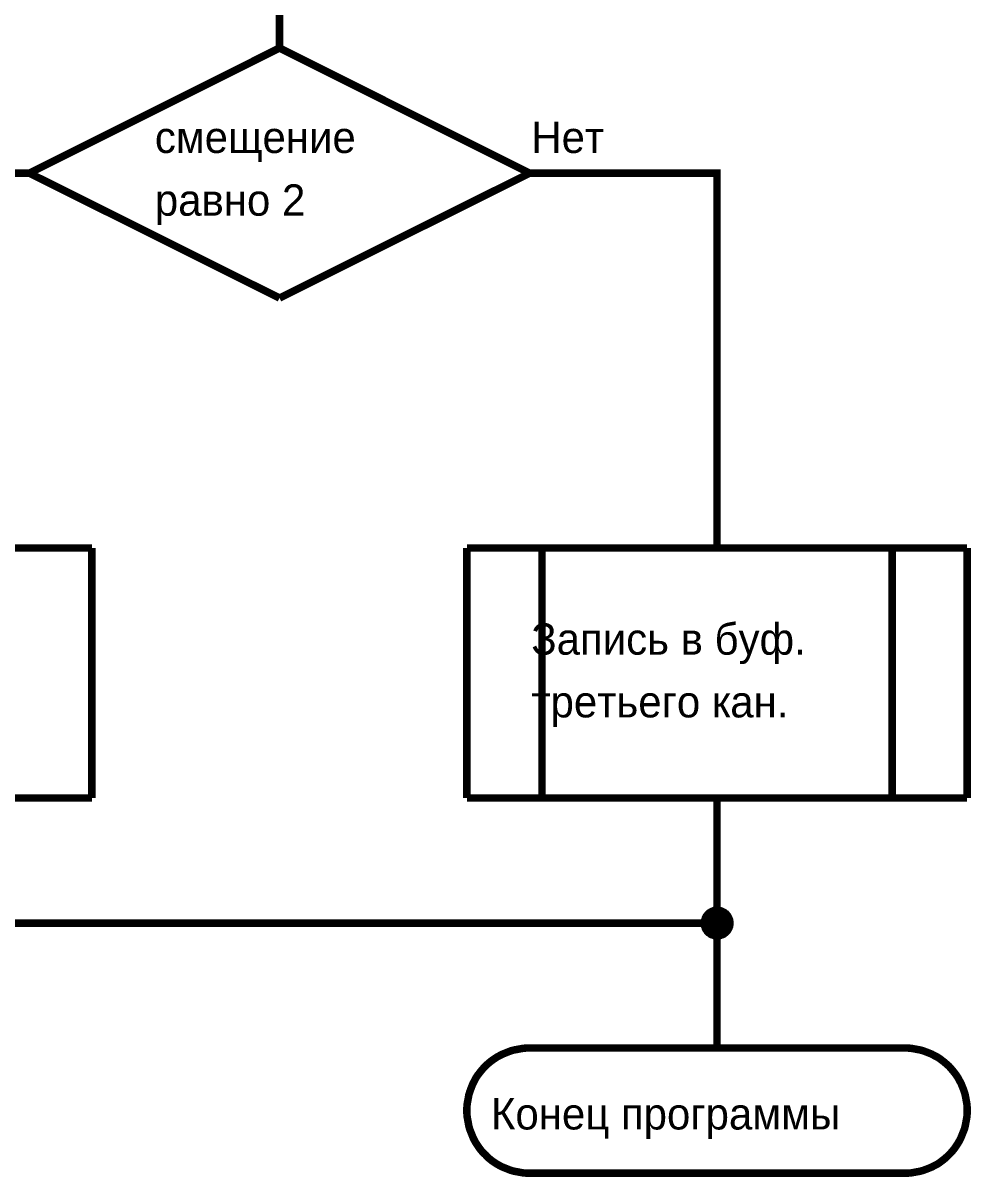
# Model space of a CAD drawing. Header units: inches. Extents: x 0 to 594, y 0 to 420.
# Drawn here: x 262.25 to 300.15, y 89.84 to 136 of the extents above; entities that cross this region are included whole.
import ezdxf

# ---------------------------------------------------------------- set-up
doc = ezdxf.new("R2010")
doc.units = ezdxf.units.IN
doc.layers.add('Sheet', color=255, linetype='Continuous')

msp = doc.modelspace()

# ---------------------------------------------------------------- linework, layer by layer
at = {"layer": 'Sheet'}
for points, const_width in [([(262.507, 149.997), (272.508, 149.997), (272.508, 135.002)], 0.3), ([(262.507, 129.996), (272.508, 135.002)], 0.3), ([(272.508, 135.002), (282.508, 129.996)], 0.3), ([(262.507, 129.996), (255.003, 129.996), (255.003, 115.001)], 0.3), ([(272.508, 125.001), (262.507, 129.996)], 0.3), ([(282.508, 129.996), (272.508, 125.001)], 0.3), ([(282.508, 129.996), (290.001, 129.996), (290.001, 115.001)], 0.3), ([(245.003, 115.001), (265.004, 115.001)], 0.3), ([(265.004, 115.001), (265.004, 105)], 0.3), ([(280, 105), (280, 115.001)], 0.3), ([(280, 115.001), (300.001, 115.001)], 0.3), ([(283.001, 115.001), (283.001, 105)], 0.3), ([(297, 115.001), (297, 105)], 0.3), ([(300.001, 115.001), (300.001, 105)], 0.3), ([(265.004, 105), (245.003, 105)], 0.3), ([(255.003, 105), (255.003, 99.994), (290.001, 99.994)], 0.3), ([(300.001, 105), (280, 105)], 0.3), ([(290.001, 105), (290.001, 99.994), (290.001, 94.999)], 0.3), ([(289.497, 99.994), (289.497, 100.017), (289.497, 100.05), (289.508, 100.073), (289.508, 100.095), (289.508, 100.117), (289.519, 100.151), (289.53, 100.173), (289.541, 100.196), (289.541, 100.218), (289.553, 100.241), (289.564, 100.263), (289.586, 100.285), (289.597, 100.297), (289.609, 100.319), (289.631, 100.341), (289.642, 100.352), (289.665, 100.375), (289.676, 100.386), (289.698, 100.408), (289.721, 100.42), (289.743, 100.431), (289.754, 100.442), (289.777, 100.453), (289.799, 100.464), (289.821, 100.476), (289.855, 100.487), (289.877, 100.498), (289.9, 100.498), (289.922, 100.498), (289.945, 100.509), (289.978, 100.509), (290.001, 100.509)], 0.3), ([(289.497, 99.994), (289.497, 100.017), (289.497, 100.05), (289.508, 100.073), (289.508, 100.095), (289.508, 100.117), (289.519, 100.151), (289.53, 100.173), (289.541, 100.196), (289.541, 100.218), (289.553, 100.241), (289.564, 100.263), (289.586, 100.285), (289.597, 100.297), (289.609, 100.319), (289.631, 100.341), (289.642, 100.352), (289.665, 100.375), (289.676, 100.386), (289.698, 100.408), (289.721, 100.42), (289.743, 100.431), (289.754, 100.442), (289.777, 100.453), (289.799, 100.464), (289.821, 100.476), (289.855, 100.487), (289.877, 100.498), (289.9, 100.498), (289.922, 100.498), (289.945, 100.509), (289.978, 100.509), (290.001, 100.509)], 0.3), ([(289.497, 99.994), (289.497, 100.017), (289.497, 100.05), (289.508, 100.073), (289.508, 100.095), (289.508, 100.117), (289.519, 100.151), (289.53, 100.173), (289.541, 100.196), (289.541, 100.218), (289.553, 100.241), (289.564, 100.263), (289.586, 100.285), (289.597, 100.297), (289.609, 100.319), (289.631, 100.341), (289.642, 100.352), (289.665, 100.375), (289.676, 100.386), (289.698, 100.408), (289.721, 100.42), (289.743, 100.431), (289.754, 100.442), (289.777, 100.453), (289.799, 100.464), (289.821, 100.476), (289.855, 100.487), (289.877, 100.498), (289.9, 100.498), (289.922, 100.498), (289.945, 100.509), (289.978, 100.509), (290.001, 100.509)], 0.3), ([(289.497, 99.994), (289.497, 100.017), (289.497, 100.05), (289.508, 100.073), (289.508, 100.095), (289.508, 100.117), (289.519, 100.151), (289.53, 100.173), (289.541, 100.196), (289.541, 100.218), (289.553, 100.241), (289.564, 100.263), (289.586, 100.285), (289.597, 100.297), (289.609, 100.319), (289.631, 100.341), (289.642, 100.352), (289.665, 100.375), (289.676, 100.386), (289.698, 100.408), (289.721, 100.42), (289.743, 100.431), (289.754, 100.442), (289.777, 100.453), (289.799, 100.464), (289.821, 100.476), (289.855, 100.487), (289.877, 100.498), (289.9, 100.498), (289.922, 100.498), (289.945, 100.509), (289.978, 100.509), (290.001, 100.509)], 0.3), ([(290.001, 100.509), (290.001, 100.509)], 0.3), ([(290.001, 100.509), (290.023, 100.509), (290.057, 100.509), (290.079, 100.498), (290.101, 100.498), (290.124, 100.498), (290.157, 100.487), (290.18, 100.476), (290.202, 100.464), (290.225, 100.453), (290.247, 100.442), (290.269, 100.431), (290.292, 100.42), (290.303, 100.408), (290.325, 100.386), (290.348, 100.375), (290.359, 100.352), (290.381, 100.341), (290.393, 100.319), (290.415, 100.297), (290.426, 100.285), (290.437, 100.263), (290.449, 100.241), (290.46, 100.218), (290.471, 100.196), (290.482, 100.173), (290.493, 100.151), (290.505, 100.117), (290.505, 100.095), (290.505, 100.073), (290.516, 100.05), (290.516, 100.017), (290.516, 99.994)], 0.3), ([(290.001, 100.509), (290.001, 100.509)], 0.3), ([(290.001, 100.509), (290.023, 100.509), (290.057, 100.509), (290.079, 100.498), (290.101, 100.498), (290.124, 100.498), (290.157, 100.487), (290.18, 100.476), (290.202, 100.464), (290.225, 100.453), (290.247, 100.442), (290.269, 100.431), (290.292, 100.42), (290.303, 100.408), (290.325, 100.386), (290.348, 100.375), (290.359, 100.352), (290.381, 100.341), (290.393, 100.319), (290.415, 100.297), (290.426, 100.285), (290.437, 100.263), (290.449, 100.241), (290.46, 100.218), (290.471, 100.196), (290.482, 100.173), (290.493, 100.151), (290.505, 100.117), (290.505, 100.095), (290.505, 100.073), (290.516, 100.05), (290.516, 100.017), (290.516, 99.994)], 0.3), ([(290.001, 100.509), (290.001, 100.509)], 0.3), ([(290.001, 100.509), (290.023, 100.509), (290.057, 100.509), (290.079, 100.498), (290.101, 100.498), (290.124, 100.498), (290.157, 100.487), (290.18, 100.476), (290.202, 100.464), (290.225, 100.453), (290.247, 100.442), (290.269, 100.431), (290.292, 100.42), (290.303, 100.408), (290.325, 100.386), (290.348, 100.375), (290.359, 100.352), (290.381, 100.341), (290.393, 100.319), (290.415, 100.297), (290.426, 100.285), (290.437, 100.263), (290.449, 100.241), (290.46, 100.218), (290.471, 100.196), (290.482, 100.173), (290.493, 100.151), (290.505, 100.117), (290.505, 100.095), (290.505, 100.073), (290.516, 100.05), (290.516, 100.017), (290.516, 99.994)], 0.3), ([(290.001, 100.509), (290.001, 100.509)], 0.3), ([(290.001, 100.509), (290.023, 100.509), (290.057, 100.509), (290.079, 100.498), (290.101, 100.498), (290.124, 100.498), (290.157, 100.487), (290.18, 100.476), (290.202, 100.464), (290.225, 100.453), (290.247, 100.442), (290.269, 100.431), (290.292, 100.42), (290.303, 100.408), (290.325, 100.386), (290.348, 100.375), (290.359, 100.352), (290.381, 100.341), (290.393, 100.319), (290.415, 100.297), (290.426, 100.285), (290.437, 100.263), (290.449, 100.241), (290.46, 100.218), (290.471, 100.196), (290.482, 100.173), (290.493, 100.151), (290.505, 100.117), (290.505, 100.095), (290.505, 100.073), (290.516, 100.05), (290.516, 100.017), (290.516, 99.994)], 0.3), ([(289.497, 99.994), (289.497, 100.017), (289.497, 100.05), (289.508, 100.073), (289.508, 100.095), (289.508, 100.117), (289.519, 100.151), (289.53, 100.173), (289.541, 100.196), (289.541, 100.218), (289.553, 100.241), (289.564, 100.263), (289.586, 100.285), (289.597, 100.297), (289.609, 100.319), (289.631, 100.341), (289.642, 100.352), (289.665, 100.375), (289.676, 100.386), (289.698, 100.408), (289.721, 100.42), (289.743, 100.431), (289.754, 100.442), (289.777, 100.453), (289.799, 100.464), (289.821, 100.476), (289.855, 100.487), (289.877, 100.498), (289.9, 100.498), (289.922, 100.498), (289.945, 100.509), (289.978, 100.509), (290.001, 100.509)], 0.0991), ([(289.497, 99.994), (289.497, 100.017), (289.497, 100.05), (289.508, 100.073), (289.508, 100.095), (289.508, 100.117), (289.519, 100.151), (289.53, 100.173), (289.541, 100.196), (289.541, 100.218), (289.553, 100.241), (289.564, 100.263), (289.586, 100.285), (289.597, 100.297), (289.609, 100.319), (289.631, 100.341), (289.642, 100.352), (289.665, 100.375), (289.676, 100.386), (289.698, 100.408), (289.721, 100.42), (289.743, 100.431), (289.754, 100.442), (289.777, 100.453), (289.799, 100.464), (289.821, 100.476), (289.855, 100.487), (289.877, 100.498), (289.9, 100.498), (289.922, 100.498), (289.945, 100.509), (289.978, 100.509), (290.001, 100.509)], 0.0991), ([(289.497, 99.994), (289.497, 100.017), (289.497, 100.05), (289.508, 100.073), (289.508, 100.095), (289.508, 100.117), (289.519, 100.151), (289.53, 100.173), (289.541, 100.196), (289.541, 100.218), (289.553, 100.241), (289.564, 100.263), (289.586, 100.285), (289.597, 100.297), (289.609, 100.319), (289.631, 100.341), (289.642, 100.352), (289.665, 100.375), (289.676, 100.386), (289.698, 100.408), (289.721, 100.42), (289.743, 100.431), (289.754, 100.442), (289.777, 100.453), (289.799, 100.464), (289.821, 100.476), (289.855, 100.487), (289.877, 100.498), (289.9, 100.498), (289.922, 100.498), (289.945, 100.509), (289.978, 100.509), (290.001, 100.509)], 0.0991), ([(289.497, 99.994), (289.497, 100.017), (289.497, 100.05), (289.508, 100.073), (289.508, 100.095), (289.508, 100.117), (289.519, 100.151), (289.53, 100.173), (289.541, 100.196), (289.541, 100.218), (289.553, 100.241), (289.564, 100.263), (289.586, 100.285), (289.597, 100.297), (289.609, 100.319), (289.631, 100.341), (289.642, 100.352), (289.665, 100.375), (289.676, 100.386), (289.698, 100.408), (289.721, 100.42), (289.743, 100.431), (289.754, 100.442), (289.777, 100.453), (289.799, 100.464), (289.821, 100.476), (289.855, 100.487), (289.877, 100.498), (289.9, 100.498), (289.922, 100.498), (289.945, 100.509), (289.978, 100.509), (290.001, 100.509)], 0.0991), ([(290.001, 100.509), (290.001, 100.509)], 0.0991), ([(290.001, 100.509), (290.023, 100.509), (290.057, 100.509), (290.079, 100.498), (290.101, 100.498), (290.124, 100.498), (290.157, 100.487), (290.18, 100.476), (290.202, 100.464), (290.225, 100.453), (290.247, 100.442), (290.269, 100.431), (290.292, 100.42), (290.303, 100.408), (290.325, 100.386), (290.348, 100.375), (290.359, 100.352), (290.381, 100.341), (290.393, 100.319), (290.415, 100.297), (290.426, 100.285), (290.437, 100.263), (290.449, 100.241), (290.46, 100.218), (290.471, 100.196), (290.482, 100.173), (290.493, 100.151), (290.505, 100.117), (290.505, 100.095), (290.505, 100.073), (290.516, 100.05), (290.516, 100.017), (290.516, 99.994)], 0.0991), ([(290.001, 100.509), (290.001, 100.509)], 0.0991), ([(290.001, 100.509), (290.023, 100.509), (290.057, 100.509), (290.079, 100.498), (290.101, 100.498), (290.124, 100.498), (290.157, 100.487), (290.18, 100.476), (290.202, 100.464), (290.225, 100.453), (290.247, 100.442), (290.269, 100.431), (290.292, 100.42), (290.303, 100.408), (290.325, 100.386), (290.348, 100.375), (290.359, 100.352), (290.381, 100.341), (290.393, 100.319), (290.415, 100.297), (290.426, 100.285), (290.437, 100.263), (290.449, 100.241), (290.46, 100.218), (290.471, 100.196), (290.482, 100.173), (290.493, 100.151), (290.505, 100.117), (290.505, 100.095), (290.505, 100.073), (290.516, 100.05), (290.516, 100.017), (290.516, 99.994)], 0.0991), ([(290.001, 100.509), (290.001, 100.509)], 0.0991), ([(290.001, 100.509), (290.023, 100.509), (290.057, 100.509), (290.079, 100.498), (290.101, 100.498), (290.124, 100.498), (290.157, 100.487), (290.18, 100.476), (290.202, 100.464), (290.225, 100.453), (290.247, 100.442), (290.269, 100.431), (290.292, 100.42), (290.303, 100.408), (290.325, 100.386), (290.348, 100.375), (290.359, 100.352), (290.381, 100.341), (290.393, 100.319), (290.415, 100.297), (290.426, 100.285), (290.437, 100.263), (290.449, 100.241), (290.46, 100.218), (290.471, 100.196), (290.482, 100.173), (290.493, 100.151), (290.505, 100.117), (290.505, 100.095), (290.505, 100.073), (290.516, 100.05), (290.516, 100.017), (290.516, 99.994)], 0.0991), ([(290.001, 100.509), (290.001, 100.509)], 0.0991), ([(290.001, 100.509), (290.023, 100.509), (290.057, 100.509), (290.079, 100.498), (290.101, 100.498), (290.124, 100.498), (290.157, 100.487), (290.18, 100.476), (290.202, 100.464), (290.225, 100.453), (290.247, 100.442), (290.269, 100.431), (290.292, 100.42), (290.303, 100.408), (290.325, 100.386), (290.348, 100.375), (290.359, 100.352), (290.381, 100.341), (290.393, 100.319), (290.415, 100.297), (290.426, 100.285), (290.437, 100.263), (290.449, 100.241), (290.46, 100.218), (290.471, 100.196), (290.482, 100.173), (290.493, 100.151), (290.505, 100.117), (290.505, 100.095), (290.505, 100.073), (290.516, 100.05), (290.516, 100.017), (290.516, 99.994)], 0.0991), ([(290.001, 99.49), (289.978, 99.49), (289.945, 99.49), (289.922, 99.501), (289.9, 99.501), (289.877, 99.501), (289.855, 99.513), (289.821, 99.524), (289.799, 99.535), (289.777, 99.535), (289.754, 99.546), (289.743, 99.557), (289.721, 99.58), (289.698, 99.591), (289.676, 99.602), (289.665, 99.625), (289.642, 99.636), (289.631, 99.658), (289.609, 99.669), (289.597, 99.692), (289.586, 99.714), (289.564, 99.737), (289.553, 99.748), (289.541, 99.77), (289.541, 99.793), (289.53, 99.815), (289.519, 99.849), (289.508, 99.871), (289.508, 99.893), (289.508, 99.916), (289.497, 99.938), (289.497, 99.972), (289.497, 99.994)], 0.3), ([(289.497, 99.994), (289.497, 99.994)], 0.3), ([(290.001, 99.49), (289.978, 99.49), (289.945, 99.49), (289.922, 99.501), (289.9, 99.501), (289.877, 99.501), (289.855, 99.513), (289.821, 99.524), (289.799, 99.535), (289.777, 99.535), (289.754, 99.546), (289.743, 99.557), (289.721, 99.58), (289.698, 99.591), (289.676, 99.602), (289.665, 99.625), (289.642, 99.636), (289.631, 99.658), (289.609, 99.669), (289.597, 99.692), (289.586, 99.714), (289.564, 99.737), (289.553, 99.748), (289.541, 99.77), (289.541, 99.793), (289.53, 99.815), (289.519, 99.849), (289.508, 99.871), (289.508, 99.893), (289.508, 99.916), (289.497, 99.938), (289.497, 99.972), (289.497, 99.994)], 0.3), ([(289.497, 99.994), (289.497, 99.994)], 0.3), ([(290.001, 99.49), (289.978, 99.49), (289.945, 99.49), (289.922, 99.501), (289.9, 99.501), (289.877, 99.501), (289.855, 99.513), (289.821, 99.524), (289.799, 99.535), (289.777, 99.535), (289.754, 99.546), (289.743, 99.557), (289.721, 99.58), (289.698, 99.591), (289.676, 99.602), (289.665, 99.625), (289.642, 99.636), (289.631, 99.658), (289.609, 99.669), (289.597, 99.692), (289.586, 99.714), (289.564, 99.737), (289.553, 99.748), (289.541, 99.77), (289.541, 99.793), (289.53, 99.815), (289.519, 99.849), (289.508, 99.871), (289.508, 99.893), (289.508, 99.916), (289.497, 99.938), (289.497, 99.972), (289.497, 99.994)], 0.3), ([(289.497, 99.994), (289.497, 99.994)], 0.3), ([(290.001, 99.49), (289.978, 99.49), (289.945, 99.49), (289.922, 99.501), (289.9, 99.501), (289.877, 99.501), (289.855, 99.513), (289.821, 99.524), (289.799, 99.535), (289.777, 99.535), (289.754, 99.546), (289.743, 99.557), (289.721, 99.58), (289.698, 99.591), (289.676, 99.602), (289.665, 99.625), (289.642, 99.636), (289.631, 99.658), (289.609, 99.669), (289.597, 99.692), (289.586, 99.714), (289.564, 99.737), (289.553, 99.748), (289.541, 99.77), (289.541, 99.793), (289.53, 99.815), (289.519, 99.849), (289.508, 99.871), (289.508, 99.893), (289.508, 99.916), (289.497, 99.938), (289.497, 99.972), (289.497, 99.994)], 0.3), ([(289.497, 99.994), (289.497, 99.994)], 0.3), ([(290.001, 99.49), (289.978, 99.49), (289.945, 99.49), (289.922, 99.501), (289.9, 99.501), (289.877, 99.501), (289.855, 99.513), (289.821, 99.524), (289.799, 99.535), (289.777, 99.535), (289.754, 99.546), (289.743, 99.557), (289.721, 99.58), (289.698, 99.591), (289.676, 99.602), (289.665, 99.625), (289.642, 99.636), (289.631, 99.658), (289.609, 99.669), (289.597, 99.692), (289.586, 99.714), (289.564, 99.737), (289.553, 99.748), (289.541, 99.77), (289.541, 99.793), (289.53, 99.815), (289.519, 99.849), (289.508, 99.871), (289.508, 99.893), (289.508, 99.916), (289.497, 99.938), (289.497, 99.972), (289.497, 99.994)], 0.0991), ([(289.497, 99.994), (289.497, 99.994)], 0.0991), ([(290.001, 99.49), (289.978, 99.49), (289.945, 99.49), (289.922, 99.501), (289.9, 99.501), (289.877, 99.501), (289.855, 99.513), (289.821, 99.524), (289.799, 99.535), (289.777, 99.535), (289.754, 99.546), (289.743, 99.557), (289.721, 99.58), (289.698, 99.591), (289.676, 99.602), (289.665, 99.625), (289.642, 99.636), (289.631, 99.658), (289.609, 99.669), (289.597, 99.692), (289.586, 99.714), (289.564, 99.737), (289.553, 99.748), (289.541, 99.77), (289.541, 99.793), (289.53, 99.815), (289.519, 99.849), (289.508, 99.871), (289.508, 99.893), (289.508, 99.916), (289.497, 99.938), (289.497, 99.972), (289.497, 99.994)], 0.0991), ([(289.497, 99.994), (289.497, 99.994)], 0.0991), ([(290.001, 99.49), (289.978, 99.49), (289.945, 99.49), (289.922, 99.501), (289.9, 99.501), (289.877, 99.501), (289.855, 99.513), (289.821, 99.524), (289.799, 99.535), (289.777, 99.535), (289.754, 99.546), (289.743, 99.557), (289.721, 99.58), (289.698, 99.591), (289.676, 99.602), (289.665, 99.625), (289.642, 99.636), (289.631, 99.658), (289.609, 99.669), (289.597, 99.692), (289.586, 99.714), (289.564, 99.737), (289.553, 99.748), (289.541, 99.77), (289.541, 99.793), (289.53, 99.815), (289.519, 99.849), (289.508, 99.871), (289.508, 99.893), (289.508, 99.916), (289.497, 99.938), (289.497, 99.972), (289.497, 99.994)], 0.0991), ([(289.497, 99.994), (289.497, 99.994)], 0.0991), ([(290.001, 99.49), (289.978, 99.49), (289.945, 99.49), (289.922, 99.501), (289.9, 99.501), (289.877, 99.501), (289.855, 99.513), (289.821, 99.524), (289.799, 99.535), (289.777, 99.535), (289.754, 99.546), (289.743, 99.557), (289.721, 99.58), (289.698, 99.591), (289.676, 99.602), (289.665, 99.625), (289.642, 99.636), (289.631, 99.658), (289.609, 99.669), (289.597, 99.692), (289.586, 99.714), (289.564, 99.737), (289.553, 99.748), (289.541, 99.77), (289.541, 99.793), (289.53, 99.815), (289.519, 99.849), (289.508, 99.871), (289.508, 99.893), (289.508, 99.916), (289.497, 99.938), (289.497, 99.972), (289.497, 99.994)], 0.0991), ([(289.497, 99.994), (289.497, 99.994)], 0.0991), ([(290.516, 99.994), (290.516, 99.972), (290.516, 99.938), (290.505, 99.916), (290.505, 99.893), (290.505, 99.871), (290.493, 99.849), (290.482, 99.815), (290.471, 99.793), (290.46, 99.77), (290.449, 99.748), (290.437, 99.737), (290.426, 99.714), (290.415, 99.692), (290.393, 99.669), (290.381, 99.658), (290.359, 99.636), (290.348, 99.625), (290.325, 99.602), (290.303, 99.591), (290.292, 99.58), (290.269, 99.557), (290.247, 99.546), (290.225, 99.535), (290.202, 99.535), (290.18, 99.524), (290.157, 99.513), (290.124, 99.501), (290.101, 99.501), (290.079, 99.501), (290.057, 99.49), (290.023, 99.49), (290.001, 99.49)], 0.3), ([(290.516, 99.994), (290.516, 99.972), (290.516, 99.938), (290.505, 99.916), (290.505, 99.893), (290.505, 99.871), (290.493, 99.849), (290.482, 99.815), (290.471, 99.793), (290.46, 99.77), (290.449, 99.748), (290.437, 99.737), (290.426, 99.714), (290.415, 99.692), (290.393, 99.669), (290.381, 99.658), (290.359, 99.636), (290.348, 99.625), (290.325, 99.602), (290.303, 99.591), (290.292, 99.58), (290.269, 99.557), (290.247, 99.546), (290.225, 99.535), (290.202, 99.535), (290.18, 99.524), (290.157, 99.513), (290.124, 99.501), (290.101, 99.501), (290.079, 99.501), (290.057, 99.49), (290.023, 99.49), (290.001, 99.49)], 0.3), ([(290.516, 99.994), (290.516, 99.972), (290.516, 99.938), (290.505, 99.916), (290.505, 99.893), (290.505, 99.871), (290.493, 99.849), (290.482, 99.815), (290.471, 99.793), (290.46, 99.77), (290.449, 99.748), (290.437, 99.737), (290.426, 99.714), (290.415, 99.692), (290.393, 99.669), (290.381, 99.658), (290.359, 99.636), (290.348, 99.625), (290.325, 99.602), (290.303, 99.591), (290.292, 99.58), (290.269, 99.557), (290.247, 99.546), (290.225, 99.535), (290.202, 99.535), (290.18, 99.524), (290.157, 99.513), (290.124, 99.501), (290.101, 99.501), (290.079, 99.501), (290.057, 99.49), (290.023, 99.49), (290.001, 99.49)], 0.3), ([(290.516, 99.994), (290.516, 99.972), (290.516, 99.938), (290.505, 99.916), (290.505, 99.893), (290.505, 99.871), (290.493, 99.849), (290.482, 99.815), (290.471, 99.793), (290.46, 99.77), (290.449, 99.748), (290.437, 99.737), (290.426, 99.714), (290.415, 99.692), (290.393, 99.669), (290.381, 99.658), (290.359, 99.636), (290.348, 99.625), (290.325, 99.602), (290.303, 99.591), (290.292, 99.58), (290.269, 99.557), (290.247, 99.546), (290.225, 99.535), (290.202, 99.535), (290.18, 99.524), (290.157, 99.513), (290.124, 99.501), (290.101, 99.501), (290.079, 99.501), (290.057, 99.49), (290.023, 99.49), (290.001, 99.49)], 0.3), ([(290.516, 99.994), (290.516, 99.972), (290.516, 99.938), (290.505, 99.916), (290.505, 99.893), (290.505, 99.871), (290.493, 99.849), (290.482, 99.815), (290.471, 99.793), (290.46, 99.77), (290.449, 99.748), (290.437, 99.737), (290.426, 99.714), (290.415, 99.692), (290.393, 99.669), (290.381, 99.658), (290.359, 99.636), (290.348, 99.625), (290.325, 99.602), (290.303, 99.591), (290.292, 99.58), (290.269, 99.557), (290.247, 99.546), (290.225, 99.535), (290.202, 99.535), (290.18, 99.524), (290.157, 99.513), (290.124, 99.501), (290.101, 99.501), (290.079, 99.501), (290.057, 99.49), (290.023, 99.49), (290.001, 99.49)], 0.0991), ([(290.516, 99.994), (290.516, 99.972), (290.516, 99.938), (290.505, 99.916), (290.505, 99.893), (290.505, 99.871), (290.493, 99.849), (290.482, 99.815), (290.471, 99.793), (290.46, 99.77), (290.449, 99.748), (290.437, 99.737), (290.426, 99.714), (290.415, 99.692), (290.393, 99.669), (290.381, 99.658), (290.359, 99.636), (290.348, 99.625), (290.325, 99.602), (290.303, 99.591), (290.292, 99.58), (290.269, 99.557), (290.247, 99.546), (290.225, 99.535), (290.202, 99.535), (290.18, 99.524), (290.157, 99.513), (290.124, 99.501), (290.101, 99.501), (290.079, 99.501), (290.057, 99.49), (290.023, 99.49), (290.001, 99.49)], 0.0991), ([(290.516, 99.994), (290.516, 99.972), (290.516, 99.938), (290.505, 99.916), (290.505, 99.893), (290.505, 99.871), (290.493, 99.849), (290.482, 99.815), (290.471, 99.793), (290.46, 99.77), (290.449, 99.748), (290.437, 99.737), (290.426, 99.714), (290.415, 99.692), (290.393, 99.669), (290.381, 99.658), (290.359, 99.636), (290.348, 99.625), (290.325, 99.602), (290.303, 99.591), (290.292, 99.58), (290.269, 99.557), (290.247, 99.546), (290.225, 99.535), (290.202, 99.535), (290.18, 99.524), (290.157, 99.513), (290.124, 99.501), (290.101, 99.501), (290.079, 99.501), (290.057, 99.49), (290.023, 99.49), (290.001, 99.49)], 0.0991), ([(290.516, 99.994), (290.516, 99.972), (290.516, 99.938), (290.505, 99.916), (290.505, 99.893), (290.505, 99.871), (290.493, 99.849), (290.482, 99.815), (290.471, 99.793), (290.46, 99.77), (290.449, 99.748), (290.437, 99.737), (290.426, 99.714), (290.415, 99.692), (290.393, 99.669), (290.381, 99.658), (290.359, 99.636), (290.348, 99.625), (290.325, 99.602), (290.303, 99.591), (290.292, 99.58), (290.269, 99.557), (290.247, 99.546), (290.225, 99.535), (290.202, 99.535), (290.18, 99.524), (290.157, 99.513), (290.124, 99.501), (290.101, 99.501), (290.079, 99.501), (290.057, 99.49), (290.023, 99.49), (290.001, 99.49)], 0.0991), ([(290.516, 99.994), (290.516, 99.994), (290.516, 99.994), (290.516, 99.994), (290.516, 99.994), (290.516, 99.994), (290.516, 99.994), (290.516, 99.994), (290.516, 99.994), (290.516, 99.994), (290.516, 99.994), (290.516, 99.994), (290.516, 99.994), (290.516, 99.994), (290.516, 99.994), (290.516, 99.994), (290.516, 99.994), (290.516, 99.994), (290.516, 99.994), (290.516, 99.994), (290.516, 99.994), (290.516, 99.994), (290.516, 99.994), (290.516, 99.994), (290.516, 99.994), (290.516, 99.994), (290.516, 99.994), (290.516, 99.994), (290.516, 99.994), (290.516, 99.994), (290.516, 99.994), (290.516, 99.994), (290.516, 99.994)], 0.3), ([(290.516, 99.994), (290.516, 99.994)], 0.3), ([(290.516, 99.994), (290.516, 99.994), (290.516, 99.994), (290.516, 99.994), (290.516, 99.994), (290.516, 99.994), (290.516, 99.994), (290.516, 99.994), (290.516, 99.994), (290.516, 99.994), (290.516, 99.994), (290.516, 99.994), (290.516, 99.994), (290.516, 99.994), (290.516, 99.994), (290.516, 99.994), (290.516, 99.994), (290.516, 99.994), (290.516, 99.994), (290.516, 99.994), (290.516, 99.994), (290.516, 99.994), (290.516, 99.994), (290.516, 99.994), (290.516, 99.994), (290.516, 99.994), (290.516, 99.994), (290.516, 99.994), (290.516, 99.994), (290.516, 99.994), (290.516, 99.994), (290.516, 99.994), (290.516, 99.994)], 0.3), ([(290.516, 99.994), (290.516, 99.994)], 0.3), ([(290.516, 99.994), (290.516, 99.994), (290.516, 99.994), (290.516, 99.994), (290.516, 99.994), (290.516, 99.994), (290.516, 99.994), (290.516, 99.994), (290.516, 99.994), (290.516, 99.994), (290.516, 99.994), (290.516, 99.994), (290.516, 99.994), (290.516, 99.994), (290.516, 99.994), (290.516, 99.994), (290.516, 99.994), (290.516, 99.994), (290.516, 99.994), (290.516, 99.994), (290.516, 99.994), (290.516, 99.994), (290.516, 99.994), (290.516, 99.994), (290.516, 99.994), (290.516, 99.994), (290.516, 99.994), (290.516, 99.994), (290.516, 99.994), (290.516, 99.994), (290.516, 99.994), (290.516, 99.994), (290.516, 99.994)], 0.3), ([(290.516, 99.994), (290.516, 99.994)], 0.3), ([(290.516, 99.994), (290.516, 99.994), (290.516, 99.994), (290.516, 99.994), (290.516, 99.994), (290.516, 99.994), (290.516, 99.994), (290.516, 99.994), (290.516, 99.994), (290.516, 99.994), (290.516, 99.994), (290.516, 99.994), (290.516, 99.994), (290.516, 99.994), (290.516, 99.994), (290.516, 99.994), (290.516, 99.994), (290.516, 99.994), (290.516, 99.994), (290.516, 99.994), (290.516, 99.994), (290.516, 99.994), (290.516, 99.994), (290.516, 99.994), (290.516, 99.994), (290.516, 99.994), (290.516, 99.994), (290.516, 99.994), (290.516, 99.994), (290.516, 99.994), (290.516, 99.994), (290.516, 99.994), (290.516, 99.994)], 0.3), ([(290.516, 99.994), (290.516, 99.994)], 0.3), ([(290.516, 99.994), (290.516, 99.994), (290.516, 99.994), (290.516, 99.994), (290.516, 99.994), (290.516, 99.994), (290.516, 99.994), (290.516, 99.994), (290.516, 99.994), (290.516, 99.994), (290.516, 99.994), (290.516, 99.994), (290.516, 99.994), (290.516, 99.994), (290.516, 99.994), (290.516, 99.994), (290.516, 99.994), (290.516, 99.994), (290.516, 99.994), (290.516, 99.994), (290.516, 99.994), (290.516, 99.994), (290.516, 99.994), (290.516, 99.994), (290.516, 99.994), (290.516, 99.994), (290.516, 99.994), (290.516, 99.994), (290.516, 99.994), (290.516, 99.994), (290.516, 99.994), (290.516, 99.994), (290.516, 99.994)], 0.0991), ([(290.516, 99.994), (290.516, 99.994)], 0.0991), ([(290.516, 99.994), (290.516, 99.994), (290.516, 99.994), (290.516, 99.994), (290.516, 99.994), (290.516, 99.994), (290.516, 99.994), (290.516, 99.994), (290.516, 99.994), (290.516, 99.994), (290.516, 99.994), (290.516, 99.994), (290.516, 99.994), (290.516, 99.994), (290.516, 99.994), (290.516, 99.994), (290.516, 99.994), (290.516, 99.994), (290.516, 99.994), (290.516, 99.994), (290.516, 99.994), (290.516, 99.994), (290.516, 99.994), (290.516, 99.994), (290.516, 99.994), (290.516, 99.994), (290.516, 99.994), (290.516, 99.994), (290.516, 99.994), (290.516, 99.994), (290.516, 99.994), (290.516, 99.994), (290.516, 99.994)], 0.0991), ([(290.516, 99.994), (290.516, 99.994)], 0.0991), ([(290.516, 99.994), (290.516, 99.994), (290.516, 99.994), (290.516, 99.994), (290.516, 99.994), (290.516, 99.994), (290.516, 99.994), (290.516, 99.994), (290.516, 99.994), (290.516, 99.994), (290.516, 99.994), (290.516, 99.994), (290.516, 99.994), (290.516, 99.994), (290.516, 99.994), (290.516, 99.994), (290.516, 99.994), (290.516, 99.994), (290.516, 99.994), (290.516, 99.994), (290.516, 99.994), (290.516, 99.994), (290.516, 99.994), (290.516, 99.994), (290.516, 99.994), (290.516, 99.994), (290.516, 99.994), (290.516, 99.994), (290.516, 99.994), (290.516, 99.994), (290.516, 99.994), (290.516, 99.994), (290.516, 99.994)], 0.0991), ([(290.516, 99.994), (290.516, 99.994)], 0.0991), ([(290.516, 99.994), (290.516, 99.994), (290.516, 99.994), (290.516, 99.994), (290.516, 99.994), (290.516, 99.994), (290.516, 99.994), (290.516, 99.994), (290.516, 99.994), (290.516, 99.994), (290.516, 99.994), (290.516, 99.994), (290.516, 99.994), (290.516, 99.994), (290.516, 99.994), (290.516, 99.994), (290.516, 99.994), (290.516, 99.994), (290.516, 99.994), (290.516, 99.994), (290.516, 99.994), (290.516, 99.994), (290.516, 99.994), (290.516, 99.994), (290.516, 99.994), (290.516, 99.994), (290.516, 99.994), (290.516, 99.994), (290.516, 99.994), (290.516, 99.994), (290.516, 99.994), (290.516, 99.994), (290.516, 99.994)], 0.0991), ([(290.516, 99.994), (290.516, 99.994)], 0.0991), ([(282.508, 94.999), (282.374, 94.999), (282.251, 94.988), (282.128, 94.966), (282.004, 94.943), (281.881, 94.921), (281.758, 94.887), (281.646, 94.843), (281.534, 94.798), (281.422, 94.753), (281.31, 94.697), (281.209, 94.641), (281.108, 94.574), (281.008, 94.507), (280.907, 94.428), (280.817, 94.35), (280.739, 94.272), (280.649, 94.182), (280.571, 94.092), (280.493, 93.992), (280.425, 93.902), (280.358, 93.801), (280.302, 93.689), (280.246, 93.588), (280.201, 93.476), (280.157, 93.364), (280.112, 93.241), (280.078, 93.129), (280.056, 93.006), (280.033, 92.883), (280.011, 92.76), (280, 92.625), (280, 92.502)], 0.3), ([(282.508, 94.999), (297.504, 94.999)], 0.3), ([(300.001, 92.502), (300.001, 92.625), (299.99, 92.76), (299.968, 92.883), (299.945, 93.006), (299.923, 93.129), (299.889, 93.241), (299.845, 93.364), (299.8, 93.476), (299.755, 93.588), (299.699, 93.689), (299.643, 93.801), (299.576, 93.902), (299.509, 93.992), (299.43, 94.092), (299.352, 94.182), (299.273, 94.272), (299.184, 94.35), (299.094, 94.428), (298.993, 94.507), (298.904, 94.574), (298.803, 94.641), (298.691, 94.697), (298.59, 94.753), (298.478, 94.798), (298.366, 94.843), (298.243, 94.887), (298.131, 94.921), (298.008, 94.943), (297.885, 94.966), (297.762, 94.988), (297.627, 94.999), (297.504, 94.999)], 0.3), ([(297.504, 94.999), (297.504, 94.999), (297.504, 94.999), (297.504, 94.999), (297.504, 94.999), (297.504, 94.999), (297.504, 94.999), (297.504, 94.999), (297.504, 94.999), (297.504, 94.999), (297.504, 94.999), (297.504, 94.999), (297.504, 94.999), (297.504, 94.999), (297.504, 94.999), (297.504, 94.999), (297.504, 94.999), (297.504, 94.999), (297.504, 94.999), (297.504, 94.999), (297.504, 94.999), (297.504, 94.999), (297.504, 94.999), (297.504, 94.999), (297.504, 94.999), (297.504, 94.999), (297.504, 94.999), (297.504, 94.999), (297.504, 94.999), (297.504, 94.999), (297.504, 94.999), (297.504, 94.999), (297.504, 94.999)], 0.3), ([(280, 92.502), (280, 92.368), (280.011, 92.245), (280.033, 92.121), (280.056, 91.998), (280.078, 91.875), (280.112, 91.752), (280.157, 91.64), (280.201, 91.528), (280.246, 91.416), (280.302, 91.304), (280.358, 91.203), (280.425, 91.102), (280.493, 91.001), (280.571, 90.901), (280.649, 90.811), (280.739, 90.733), (280.817, 90.643), (280.907, 90.565), (281.008, 90.486), (281.108, 90.419), (281.209, 90.352), (281.31, 90.296), (281.422, 90.24), (281.534, 90.195), (281.646, 90.15), (281.758, 90.106), (281.881, 90.072), (282.004, 90.05), (282.128, 90.027), (282.251, 90.005), (282.374, 89.994), (282.508, 89.994)], 0.3), ([(297.504, 89.994), (297.627, 89.994), (297.762, 90.005), (297.885, 90.027), (298.008, 90.05), (298.131, 90.072), (298.243, 90.106), (298.366, 90.15), (298.478, 90.195), (298.59, 90.24), (298.691, 90.296), (298.803, 90.352), (298.904, 90.419), (298.993, 90.486), (299.094, 90.565), (299.184, 90.643), (299.273, 90.733), (299.352, 90.811), (299.43, 90.901), (299.509, 91.001), (299.576, 91.102), (299.643, 91.203), (299.699, 91.304), (299.755, 91.416), (299.8, 91.528), (299.845, 91.64), (299.889, 91.752), (299.923, 91.875), (299.945, 91.998), (299.968, 92.121), (299.99, 92.245), (300.001, 92.368), (300.001, 92.502)], 0.3), ([(282.508, 89.994), (297.504, 89.994)], 0.3)]:
    msp.add_lwpolyline(points, dxfattribs=dict(at, const_width=const_width))
at = {"layer": 'Sheet', "const_width": 0.508}
msp.add_lwpolyline([(289.746, 100, 1), (290.254, 100, 1)], format="xyb", close=True, dxfattribs=at)

# ---------------------------------------------------------------- texts
at = {"layer": 'Sheet'}
for s, height, p in [('Нет', 1.2543, (282.576, 130.802)), ('смещение', 1.2543, (267.524, 130.802)), ('равно 2', 1.2543, (267.524, 128.294)), ('Запись в буф.', 1.25427, (282.576, 110.734)), ('третьего кан.', 1.25427, (282.576, 108.225)), ('Конец программы', 1.25427, (280.963, 91.741))]:
    msp.add_text(s, height=height, dxfattribs=at).set_placement(p)

doc.saveas('drawing.dxf')
